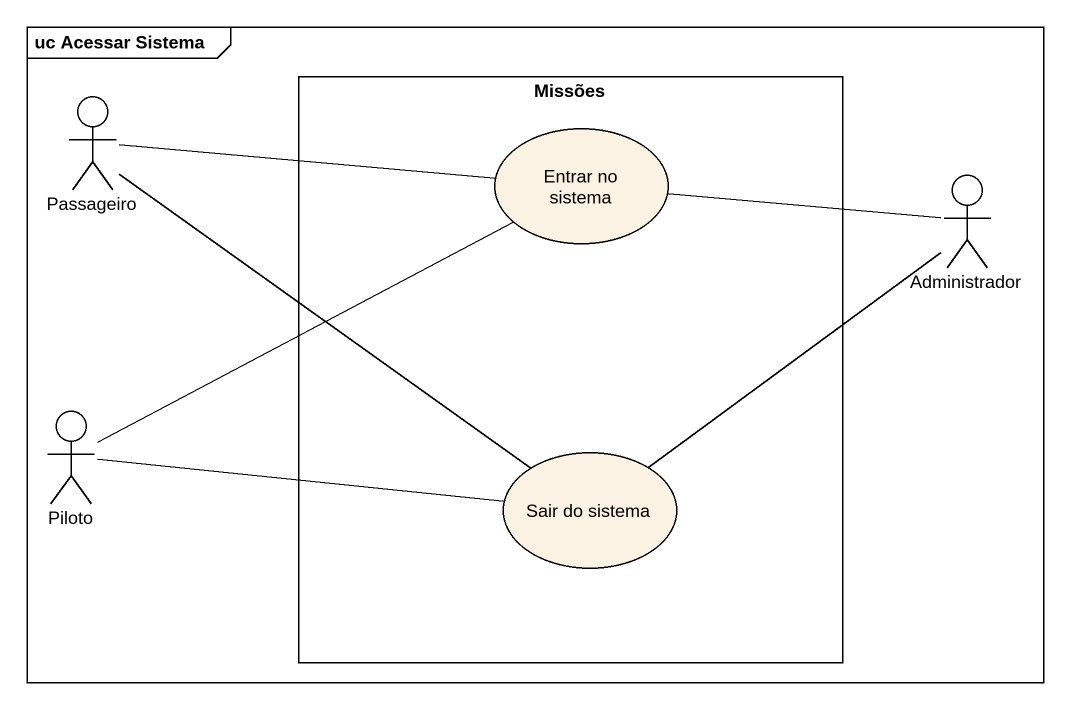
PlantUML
@startuml
mainframe uc Acessar Sistema
rectangle Missões {
  usecase "Entrar no sistema" as Entrar_no_sistema
  usecase "Sair do sistema" as Sair_do_sistema
}
actor Passageiro
actor Administrador
actor Piloto
Passageiro -right- Entrar_no_sistema
Passageiro -- Sair_do_sistema
Administrador -left- Entrar_no_sistema
Administrador -- Sair_do_sistema
Piloto -right- Entrar_no_sistema
Piloto -right- Sair_do_sistema
@enduml
